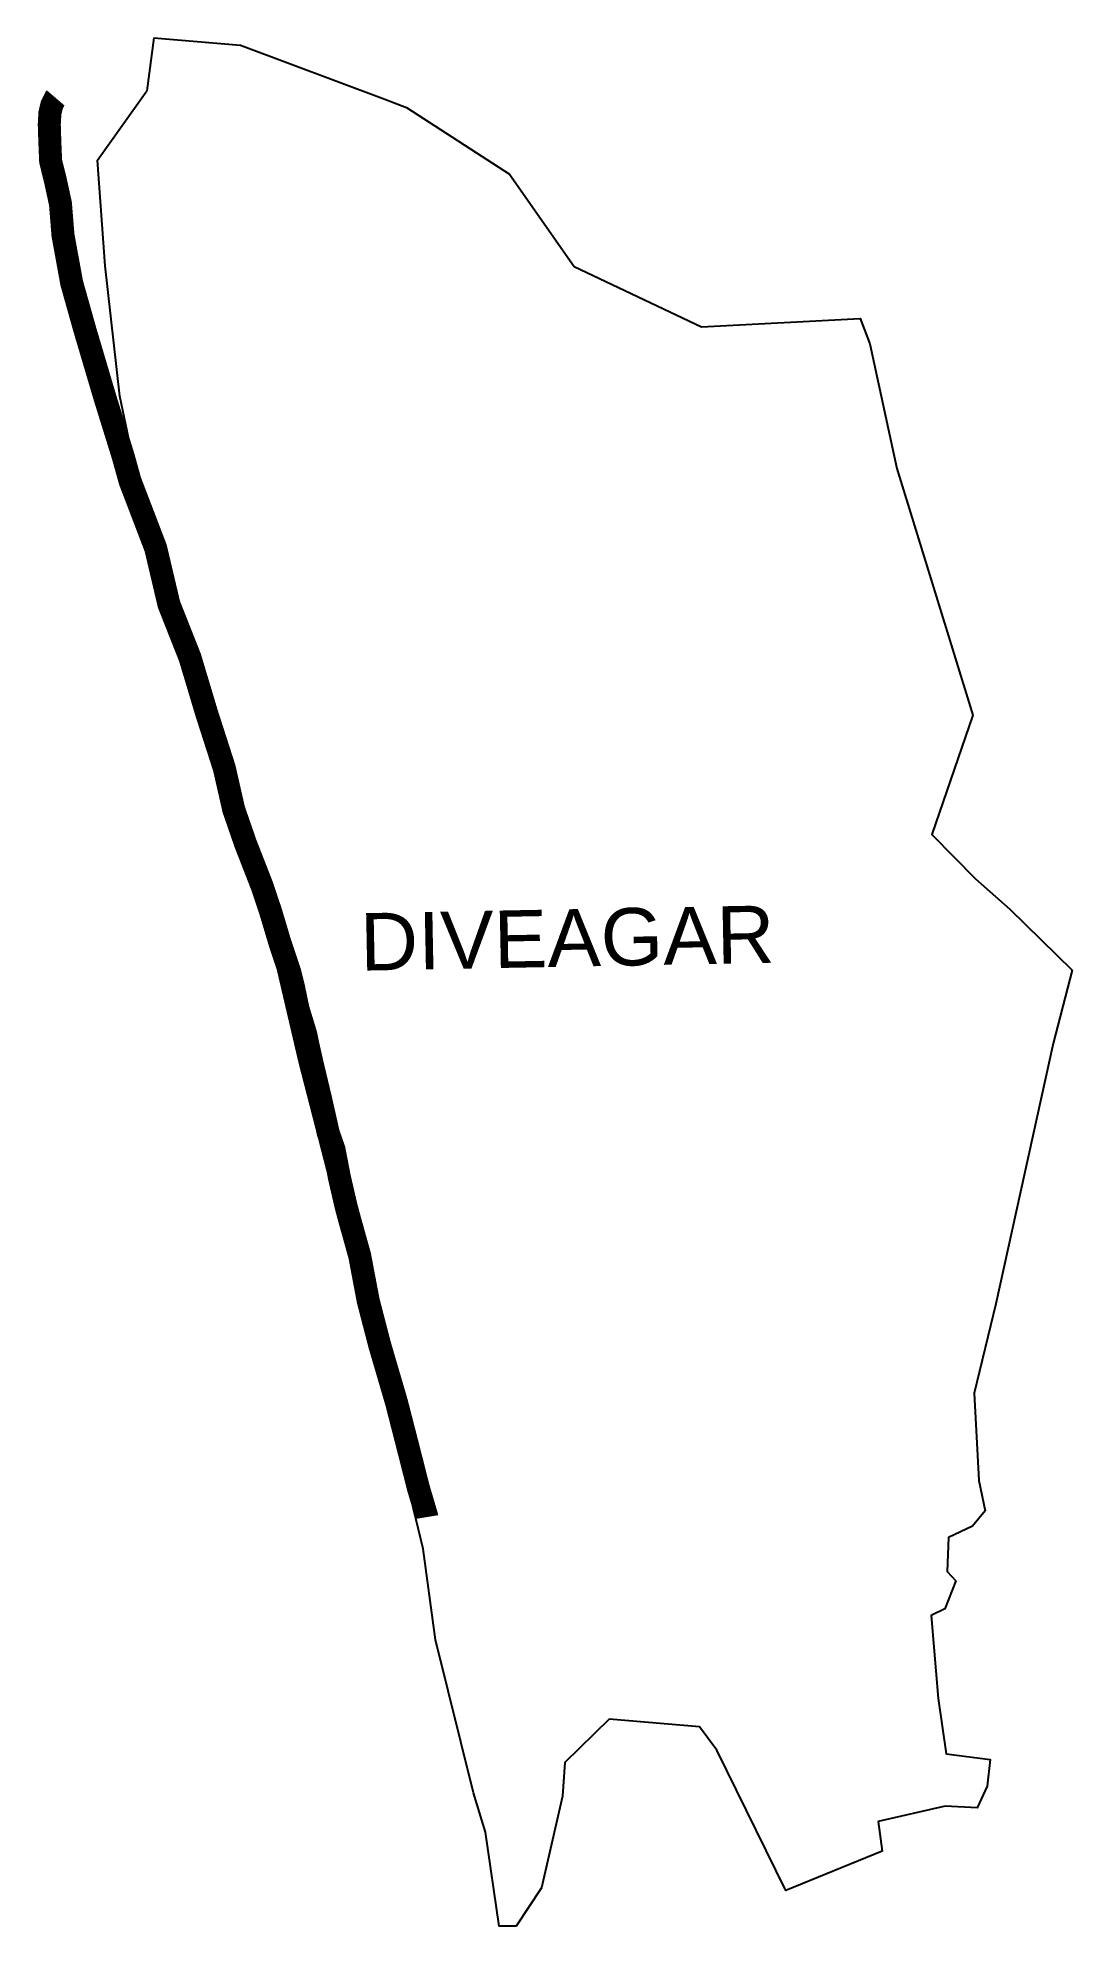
# Model space of a CAD drawing. Header units: metres. Extents: x 274747 to 288477, y 2008822 to 2074814.
# Drawn here: x 286228 to 288477, y 2008822 to 2012924 of the extents above; entities outside this region: 2.
import ezdxf

# ---------------------------------------------------------------- set-up
doc = ezdxf.new("R2010")
doc.units = ezdxf.units.M
doc.header["$MEASUREMENT"] = 0
for name, color, linetype in [('NATURALLY PROTECTED', 3, 'Continuous'), ('village', 3, 'Continuous'), ('VILLAGE NAME', 250, 'Continuous')]:
    doc.layers.add(name, color=color, linetype=linetype)
doc.styles.get("Standard").update_dxf_attribs({"font": 'arial.ttf'})

msp = doc.modelspace()

# ---------------------------------------------------------------- linework, layer by layer
at = {"layer": 'NATURALLY PROTECTED', "const_width": 50, "flags": 128}
for points in [[(274963.1, 2074788.5), (274961, 2074773.3), (274948.2, 2074695.2), (274940.5, 2074656.4), (274929.1, 2074613.7), (274923.8, 2074593.2), (274920.5, 2074578.9), (274916.9, 2074566), (274912.1, 2074547.9), (274908.9, 2074533.5), (274906.4, 2074522.6), (274901.8, 2074509.1), (274895.3, 2074483.2), (274884.1, 2074449.4), (274875, 2074420.6), (274862.6, 2074378.1), (274851.2, 2074342.2), (274850.4, 2074339.1)], [(274794.2, 2074199.6), (274788.1, 2074182.7), (274779.8, 2074162.3), (274773.5, 2074148.3), (274772.1, 2074145.1)]]:
    msp.add_lwpolyline(points, dxfattribs=at)
at = {"layer": 'NATURALLY PROTECTED', "color": 116, "true_color": 0x136734, "const_width": 50, "flags": 128}
msp.add_lwpolyline([(287074.1, 2009711.1), (287073.8, 2009712.9), (287055.5, 2009774.8), (287034.1, 2009859), (287008, 2009960.5), (286971.7, 2010084.3), (286946.6, 2010181), (286928.1, 2010278.9), (286905.7, 2010359.2), (286898.6, 2010385.7), (286883.9, 2010449.3), (286872.4, 2010509.1), (286860, 2010544.6), (286842.4, 2010622.2), (286826.7, 2010687.9), (286816.5, 2010732.6), (286810.6, 2010760.7), (286794.1, 2010814.7), (286784.5, 2010861.2), (286776.5, 2010893.2), (286754.7, 2010958.7), (286734, 2011027.9), (286716, 2011081.5), (286680, 2011173.9), (286654.4, 2011247.8), (286633.7, 2011338.5), (286596, 2011455.5), (286559.2, 2011578.2), (286513.6, 2011693.5), (286484.7, 2011815.9), (286429, 2011961.5), (286414, 2012015.4), (286374.9, 2012141.3), (286331.2, 2012288.6), (286302.3, 2012391.3), (286283.3, 2012495.3), (286277.8, 2012563.8), (286266.9, 2012613.9), (286256.5, 2012656), (286254.7, 2012698.3), (286253.5, 2012736.3), (286254.9, 2012760.8), (286259.1, 2012778.5), (286266.5, 2012793.2), (286267.1, 2012793.9)], dxfattribs=at)
at = {"layer": 'village'}
msp.add_lwpolyline([(286480.8, 2012924.2), (286465.8, 2012808.8)], dxfattribs=at)
at = {"layer": 'village', "color": 3, "true_color": 0x00ff00}
for points in [[(286480.8, 2012924.2, 0), (286669.4, 2012908.4, 0), (286982.7, 2012790.8, 0), (287030.1, 2012773, 0), (287253.9, 2012628, 0), (287394, 2012427.6, 0), (287670.6, 2012296.6, 0), (288015.8, 2012314.7, 0), (288036.9, 2012259.8, 0), (288095.6, 2011989, 0), (288260.4, 2011452.9, 0), (288171.7, 2011193.6, 0), (288266.3, 2011097.5, 0), (288340.7, 2011031.3, 0), (288476.6, 2010899.3, 0)], [(288476.6, 2010899.3, 0), (288434.9, 2010740, 0), (288310.5, 2010174.5, 0), (288263.6, 2009980.1, 0), (288273.3, 2009790.7, 0), (288287.2, 2009724.4, 0), (288260.1, 2009691.6, 0), (288208, 2009667, 0), (288205.1, 2009593.1, 0), (288223.8, 2009572.3, 0), (288200, 2009511.9, 0), (288169.7, 2009497.2, 0), (288185.6, 2009317.1, 0), (288202.4, 2009196.7, 0), (288298.5, 2009184.7, 0), (288291.5, 2009126.7, 0), (288270, 2009079.3, 0), (288200.7, 2009083, 0), (288054.8, 2009049.6, 0), (288063.7, 2008985.2, 0), (287854.5, 2008899.6, 0), (287704.5, 2009205, 0), (287666.3, 2009255.7, 0), (287470, 2009271.8, 0), (287374, 2009178.2, 0), (287368.6, 2009104.5, 0), (287322.9, 2008905.4, 0), (287268.1, 2008822.4, 0), (287231.2, 2008822.7, 0), (287201.3, 2009027, 0), (287175.7, 2009112.2, 0), (287093.1, 2009444.7, 0), (287065.8, 2009642.4, 0), (287009.1, 2009878.9, 0), (286797.7, 2010696.2, 0), (286716.8, 2011043.2, 0), (286638, 2011319.1, 0), (286601.4, 2011414.8, 0), (286449.7, 2011941.9, 0), (286407.1, 2012146.1, 0), (286374.9, 2012428.9, 0), (286358.3, 2012658.4, 0), (286465.8, 2012808.8, 0)]]:
    msp.add_polyline3d(points, dxfattribs=at)

# ---------------------------------------------------------------- texts
at = {"layer": 'VILLAGE NAME', "insert": (286927.8, 2011022.6), "char_height": 124.759, "attachment_point": 1, "rotation": 1.1028}
msp.add_mtext_dynamic_manual_height_columns('{\\fArial|b0|i0|c0|p34;DIVEAGAR}', width=833.951, gutter_width=623.8, heights=[0], dxfattribs=at)

doc.saveas('drawing.dxf')
